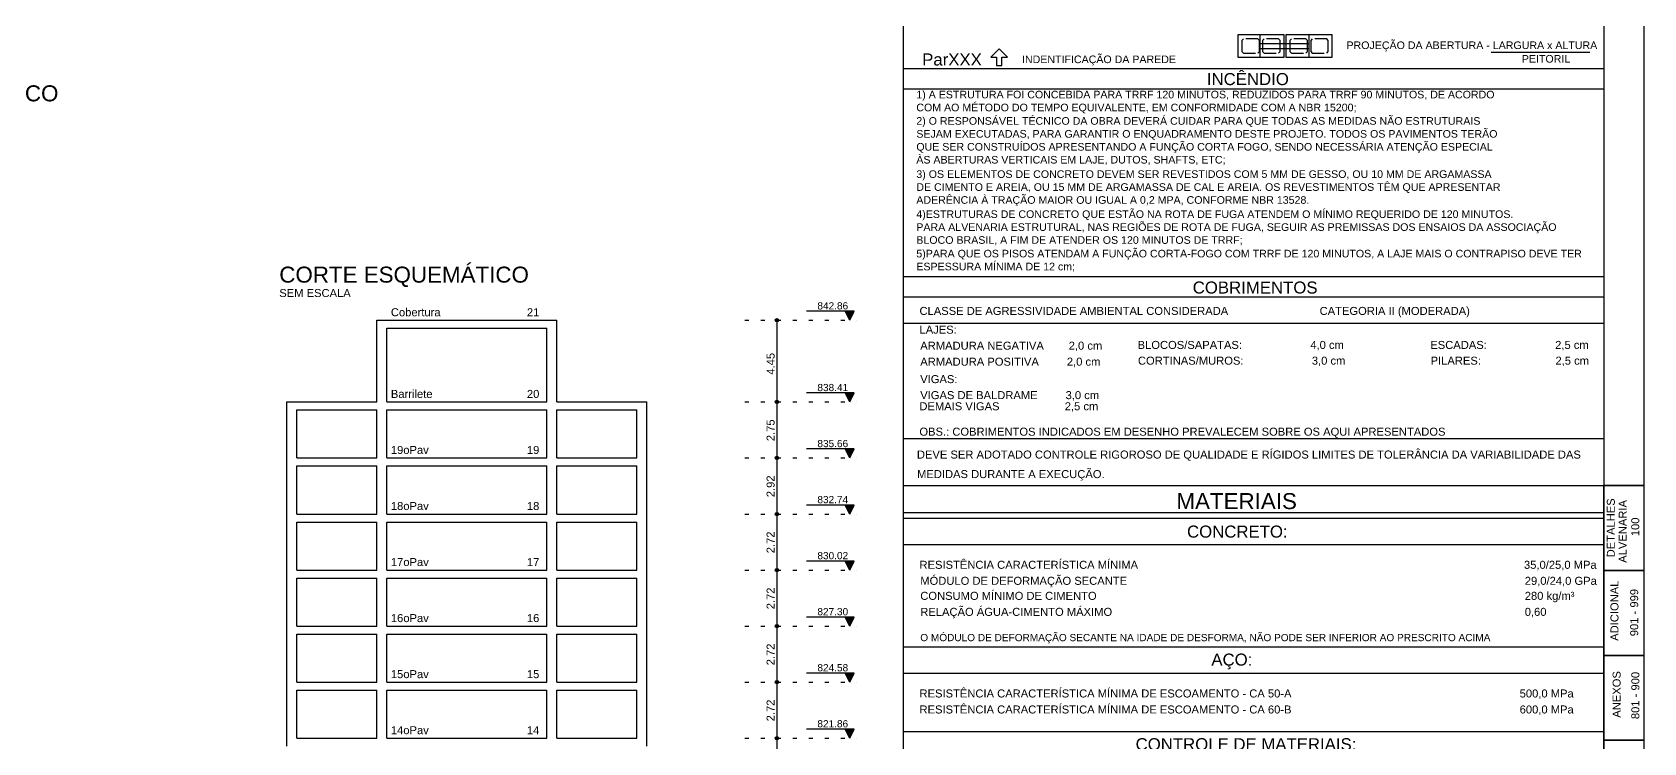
# Model space of a CAD drawing. Extents: x 0 to 119, y 0 to 84.
# Drawn here: x 78.62 to 118.9, y 23.27 to 41.02 of the extents above; entities that cross this region are included whole.
import ezdxf

# ---------------------------------------------------------------- set-up
doc = ezdxf.new("R2010")
doc.units = 0
doc.header["$MEASUREMENT"] = 0
doc.linetypes.add('ESTILO_TQS_0002', pattern=[0.4, 0.1, -0.3])
doc.linetypes.add('ESTILO_TQS_0005', pattern=[0.4, 0.3, -0.1])
for name, color, linetype in [('10', 252, 'CONTINUOUS'), ('15', 12, 'CONTINUOUS'), ('27', 250, 'CONTINUOUS'), ('3', 7, 'CONTINUOUS'), ('40', 7, 'CONTINUOUS'), ('42', 7, 'CONTINUOUS'), ('7', 232, 'CONTINUOUS'), ('9', 8, 'CONTINUOUS')]:
    doc.layers.add(name, color=color, linetype=linetype)
doc.styles.add('TQS_ARIAL', font='arial.ttf')

msp = doc.modelspace()

# ---------------------------------------------------------------- linework, layer by layer
at = {"layer": '27', "color": 250, "linetype": 'ESTILO_TQS_0005'}
for points in [[(109.294602, 40.814576), (109.254602, 40.854576), (108.894602, 40.854576), (108.854602, 40.814576), (108.854602, 40.534576), (108.894602, 40.494576), (109.254602, 40.494576), (109.294602, 40.534576), (109.294602, 40.814576)], [(109.814602, 40.814576), (109.774602, 40.854576), (109.414602, 40.854576), (109.374602, 40.814576), (109.374602, 40.534576), (109.414602, 40.494576), (109.774602, 40.494576), (109.814602, 40.534576), (109.814602, 40.814576)], [(110.494602, 40.814576), (110.454602, 40.854576), (110.094602, 40.854576), (110.054602, 40.814576), (110.054602, 40.534576), (110.094602, 40.494576), (110.454602, 40.494576), (110.494602, 40.534576), (110.494602, 40.814576)], [(111.014602, 40.814576), (110.974602, 40.854576), (110.614602, 40.854576), (110.574602, 40.814576), (110.574602, 40.534576), (110.614602, 40.494576), (110.974602, 40.494576), (111.014602, 40.534576), (111.014602, 40.814576)]]:
    msp.add_lwpolyline(points, dxfattribs=at)
at = {"layer": '3', "color": 7, "linetype": 'ESTILO_TQS_0002'}
for p, q in [((96.43582, 33.824775), (99.23582, 33.824775)), ((96.43582, 31.784545), (99.23582, 31.784545)), ((96.43582, 30.384545), (99.23582, 30.384545)), ((96.43582, 28.984545), (99.23582, 28.984545)), ((96.43582, 27.584545), (99.23582, 27.584545)), ((96.43582, 26.184545), (99.23582, 26.184545)), ((96.43582, 24.784545), (99.23582, 24.784545)), ((96.43582, 23.384545), (99.23582, 23.384545))]:
    msp.add_line(p, q, dxfattribs=at)
at = {"layer": '40', "linetype": 'Continuous'}
for p, q in [((118.9, 84.099998), (118.9, 29.699798)), ((100.4, 0.999998), (100.4, 83.099999)), ((109.314621, 40.394592), (109.314621, 40.954592)), ((109.314621, 40.734592), (110.534602, 40.734592)), ((110.534602, 40.394592), (110.534602, 40.954592)), ((109.314621, 40.614592), (110.534602, 40.614592)), ((115.088536, 40.524865), (117.549468, 40.524865)), ((100.4, 40.115402), (117.9, 40.115402)), ((100.4, 40.115402), (117.9, 40.115402)), ((100.4, 40.115402), (117.9, 40.115402)), ((100.4, 39.609785), (117.9, 39.609785)), ((100.4, 34.919078), (117.9, 34.919078)), ((100.4, 34.410334), (117.9, 34.410334)), ((100.4, 34.410334), (117.9, 34.410334)), ((99.16832, 34.049775), (97.97582, 34.049775)), ((99.05582, 33.824775), (98.94332, 34.049775)), ((98.953353, 34.029708), (99.158287, 34.029708)), ((98.963386, 34.009642), (99.148254, 34.009642)), ((98.973419, 33.989576), (99.138221, 33.989576)), ((98.983452, 33.96951), (99.128188, 33.96951)), ((98.993485, 33.949444), (99.118154, 33.949444)), ((99.003518, 33.929378), (99.108122, 33.929378)), ((99.013552, 33.909312), (99.098089, 33.909312)), ((99.023585, 33.889245), (99.088055, 33.889246)), ((99.033618, 33.869179), (99.078022, 33.869179)), ((99.043651, 33.849113), (99.067989, 33.849113)), ((99.05582, 33.824775), (99.16832, 34.049775)), ((87.23582, 33.82475), (91.48582, 33.82475)), ((87.23582, 31.78452), (87.23582, 33.82475)), ((87.23582, 31.78452), (87.23582, 33.62475)), ((87.48582, 33.82475), (91.73582, 33.82475)), ((87.48582, 33.62475), (91.48582, 33.62475)), ((87.48582, 31.78452), (87.48582, 33.62475)), ((91.48582, 31.78452), (91.48582, 33.62475)), ((91.73582, 31.78452), (91.73582, 33.82475)), ((91.73582, 31.78452), (91.73582, 33.62475)), ((100.4, 33.751771), (117.9, 33.751771)), ((99.16832, 32.009545), (97.97582, 32.009545)), ((99.05582, 31.784545), (98.94332, 32.009545)), ((98.953353, 31.989478), (99.158287, 31.989478)), ((98.963386, 31.969412), (99.148254, 31.969412)), ((98.973419, 31.949346), (99.138221, 31.949346)), ((98.983452, 31.92928), (99.128188, 31.92928)), ((98.993485, 31.909214), (99.118154, 31.909214)), ((99.003518, 31.889148), (99.108122, 31.889148)), ((99.013552, 31.869082), (99.098089, 31.869082)), ((99.023585, 31.849015), (99.088055, 31.849016)), ((99.033618, 31.828949), (99.078022, 31.828949)), ((99.05582, 31.784545), (99.16832, 32.009545)), ((84.98582, 31.584526), (84.98582, 31.784526)), ((84.98582, 31.784526), (87.23582, 31.78452)), ((84.98582, 30.384526), (84.98582, 31.584526)), ((85.23582, 31.584526), (87.23582, 31.584526)), ((85.23582, 30.384526), (85.23582, 31.584526)), ((87.23582, 30.384526), (87.23582, 31.584526)), ((87.23582, 30.384526), (87.23582, 31.584526)), ((87.48582, 31.784526), (91.48582, 31.784526)), ((87.48582, 31.584526), (91.48582, 31.584526)), ((87.48582, 30.384526), (87.48582, 31.584526)), ((91.48582, 30.384526), (91.48582, 31.584526)), ((91.73582, 31.784526), (93.98582, 31.784526)), ((91.73582, 31.584526), (93.73582, 31.584526)), ((91.73582, 30.384526), (91.73582, 31.584526)), ((91.73582, 30.384526), (91.73582, 31.584526)), ((93.73582, 30.384526), (93.73582, 31.584526)), ((93.98582, 31.584526), (93.98582, 31.784526)), ((93.98582, 30.384526), (93.98582, 31.584526)), ((99.043651, 31.808883), (99.067989, 31.808883)), ((100.4, 30.872307), (117.9, 30.872307)), ((84.98582, 30.184532), (84.98582, 30.384532)), ((85.23582, 30.384526), (87.23582, 30.384526)), ((87.48582, 30.384532), (91.48582, 30.384532)), ((91.73582, 30.384532), (93.73582, 30.384532)), ((93.98582, 30.184532), (93.98582, 30.384532)), ((99.16832, 30.609545), (97.97582, 30.609545)), ((99.05582, 30.384545), (98.94332, 30.609545)), ((98.953353, 30.589478), (99.158287, 30.589478)), ((98.963386, 30.569412), (99.148254, 30.569412)), ((98.973419, 30.549346), (99.138221, 30.549346)), ((98.983452, 30.52928), (99.128188, 30.52928)), ((98.993485, 30.509214), (99.118154, 30.509214)), ((99.003518, 30.489148), (99.108122, 30.489148)), ((99.013552, 30.469082), (99.098089, 30.469082)), ((99.023585, 30.449015), (99.088055, 30.449016)), ((99.033618, 30.428949), (99.078022, 30.428949)), ((99.043651, 30.408883), (99.067989, 30.408883)), ((99.05582, 30.384545), (99.16832, 30.609545)), ((84.98582, 28.984532), (84.98582, 30.184532)), ((85.23582, 30.184532), (87.23582, 30.184532)), ((85.23582, 28.984532), (85.23582, 30.184532)), ((87.23582, 28.984532), (87.23582, 30.184532)), ((87.23582, 28.984532), (87.23582, 30.184532)), ((87.48582, 30.184532), (91.48582, 30.184532)), ((87.48582, 28.984532), (87.48582, 30.184532)), ((91.48582, 28.984532), (91.48582, 30.184532)), ((91.73582, 30.184532), (93.73582, 30.184532)), ((91.73582, 28.984532), (91.73582, 30.184532)), ((91.73582, 28.984532), (91.73582, 30.184532)), ((93.73582, 28.984532), (93.73582, 30.184532)), ((93.98582, 28.984532), (93.98582, 30.184532)), ((100.4, 29.699798), (117.9, 29.699798)), ((100.4, 29.699798), (117.9, 29.699798)), ((118.9, 29.699798), (117.9, 29.699798)), ((118.9, 29.699798), (117.9, 29.699798)), ((118.9, 29.705798), (118.9, 27.573)), ((118.9, 29.705798), (118.9, 27.573)), ((118.9, 29.699798), (118.9, 27.573)), ((118.9, 29.699798), (118.9, 27.573)), ((99.16832, 29.209545), (97.97582, 29.209545)), ((99.05582, 28.984545), (98.94332, 29.209545)), ((98.953353, 29.189478), (99.158287, 29.189478)), ((98.963386, 29.169412), (99.148254, 29.169412)), ((98.973419, 29.149346), (99.138221, 29.149346)), ((98.983452, 29.12928), (99.128188, 29.12928)), ((98.993485, 29.109214), (99.118154, 29.109214)), ((99.003518, 29.089148), (99.108122, 29.089148)), ((99.013552, 29.069082), (99.098089, 29.069082)), ((99.023585, 29.049015), (99.088055, 29.049016)), ((99.033618, 29.028949), (99.078022, 29.028949)), ((99.043651, 29.008883), (99.067989, 29.008883)), ((99.05582, 28.984545), (99.16832, 29.209545)), ((100.4, 29.020363), (117.9, 29.020363)), ((100.4, 29.020363), (117.9, 29.020363)), ((84.98582, 28.784539), (84.98582, 28.984539)), ((84.98582, 27.584539), (84.98582, 28.784539)), ((85.23582, 28.984532), (87.23582, 28.984532)), ((85.23582, 28.784539), (87.23582, 28.784539)), ((85.23582, 27.584539), (85.23582, 28.784539)), ((87.23582, 27.584539), (87.23582, 28.784539)), ((87.23582, 27.584539), (87.23582, 28.784539)), ((87.48582, 28.984539), (91.48582, 28.984539)), ((87.48582, 28.784539), (91.48582, 28.784539)), ((87.48582, 27.584539), (87.48582, 28.784539)), ((91.48582, 27.584539), (91.48582, 28.784539)), ((91.73582, 28.984539), (93.73582, 28.984539)), ((91.73582, 28.784539), (93.73582, 28.784539)), ((91.73582, 27.584539), (91.73582, 28.784539)), ((91.73582, 27.584539), (91.73582, 28.784539)), ((93.73582, 27.584539), (93.73582, 28.784539)), ((93.98582, 28.784539), (93.98582, 28.984539)), ((93.98582, 27.584539), (93.98582, 28.784539)), ((100.4, 28.879715), (117.9, 28.879715)), ((100.4, 28.221151), (117.9, 28.221151)), ((99.16832, 27.809545), (97.97582, 27.809545)), ((99.05582, 27.584545), (98.94332, 27.809545)), ((99.05582, 27.584545), (99.16832, 27.809545)), ((84.98582, 27.384545), (84.98582, 27.584545)), ((85.23582, 27.584543), (87.23582, 27.584543)), ((87.48582, 27.584545), (91.48582, 27.584545)), ((91.73582, 27.584539), (93.73582, 27.584539)), ((93.98582, 27.384545), (93.98582, 27.584545)), ((98.953353, 27.789478), (99.158287, 27.789478)), ((98.963386, 27.769412), (99.148254, 27.769412)), ((98.973419, 27.749346), (99.138221, 27.749346)), ((98.983452, 27.72928), (99.128188, 27.72928)), ((98.993485, 27.709214), (99.118154, 27.709214)), ((99.003518, 27.689148), (99.108122, 27.689148)), ((99.013552, 27.669082), (99.098089, 27.669082)), ((99.023585, 27.649015), (99.088055, 27.649016)), ((99.033618, 27.628949), (99.078022, 27.628949)), ((99.043651, 27.608884), (99.067989, 27.608884)), ((118.9, 27.573), (118.9, 25.452)), ((118.9, 27.573), (118.9, 25.452)), ((118.9, 27.573), (118.9, 25.452)), ((118.9, 27.573), (118.9, 25.452)), ((84.98582, 26.184545), (84.98582, 27.384545)), ((85.23582, 27.384545), (87.23582, 27.384545)), ((85.23582, 26.184545), (85.23582, 27.384545)), ((87.23582, 26.184545), (87.23582, 27.384545)), ((87.23582, 26.184545), (87.23582, 27.384545)), ((87.48582, 27.384545), (91.48582, 27.384545)), ((87.48582, 26.184545), (87.48582, 27.384545)), ((91.48582, 26.184545), (91.48582, 27.384545)), ((91.73582, 27.384545), (93.73582, 27.384545)), ((91.73582, 26.184545), (91.73582, 27.384545)), ((91.73582, 26.184545), (91.73582, 27.384545)), ((93.73582, 26.184545), (93.73582, 27.384545)), ((93.98582, 26.184545), (93.98582, 27.384545)), ((84.98582, 25.984545), (84.98582, 26.184545)), ((85.23582, 26.184545), (87.23582, 26.184545)), ((87.48582, 26.184545), (91.48582, 26.184545)), ((91.73582, 26.184545), (93.73582, 26.184545)), ((93.98582, 25.984545), (93.98582, 26.184545)), ((99.16832, 26.409545), (97.97582, 26.409545)), ((99.05582, 26.184545), (98.94332, 26.409545)), ((98.953353, 26.389478), (99.158287, 26.389478)), ((98.963386, 26.369412), (99.148254, 26.369412)), ((98.973419, 26.349346), (99.138221, 26.349346)), ((98.983452, 26.32928), (99.128188, 26.32928)), ((98.993485, 26.309214), (99.118154, 26.309214)), ((99.003518, 26.289148), (99.108122, 26.289148)), ((99.013552, 26.269082), (99.098089, 26.269082)), ((99.023585, 26.249015), (99.088055, 26.249016)), ((99.033618, 26.228949), (99.078022, 26.228949)), ((99.043651, 26.208884), (99.067989, 26.208884)), ((99.05582, 26.184545), (99.16832, 26.409545)), ((84.98582, 24.784545), (84.98582, 25.984545)), ((85.23582, 25.984545), (87.23582, 25.984545)), ((85.23582, 24.784545), (85.23582, 25.984545)), ((87.23582, 24.784545), (87.23582, 25.984545)), ((87.23582, 24.784545), (87.23582, 25.984545)), ((87.48582, 25.984545), (91.48582, 25.984545)), ((87.48582, 24.784545), (87.48582, 25.984545)), ((91.48582, 24.784545), (91.48582, 25.984545)), ((91.73582, 25.984545), (93.73582, 25.984545)), ((91.73582, 24.784545), (91.73582, 25.984545)), ((91.73582, 24.784545), (91.73582, 25.984545)), ((93.73582, 24.784545), (93.73582, 25.984545)), ((93.98582, 24.784545), (93.98582, 25.984545)), ((100.4, 25.665415), (117.9, 25.665415)), ((118.9, 25.452), (118.9, 23.331)), ((118.9, 25.452), (118.9, 23.331)), ((118.9, 25.452), (118.9, 23.331)), ((118.9, 25.452), (118.9, 23.331)), ((99.16832, 25.009545), (97.97582, 25.009545)), ((99.05582, 24.784545), (98.94332, 25.009545)), ((98.953353, 24.989478), (99.158287, 24.989478)), ((99.05582, 24.784545), (99.16832, 25.009545)), ((100.4, 25.006852), (117.9, 25.006852)), ((84.98582, 24.584545), (84.98582, 24.784545)), ((84.98582, 23.384545), (84.98582, 24.584545)), ((85.23582, 24.784545), (87.23582, 24.784545)), ((85.23582, 24.584545), (87.23582, 24.584545)), ((85.23582, 23.384545), (85.23582, 24.584545)), ((87.23582, 23.384545), (87.23582, 24.584545)), ((87.23582, 23.384545), (87.23582, 24.584545)), ((87.48582, 24.784545), (91.48582, 24.784545)), ((87.48582, 24.584545), (91.48582, 24.584545)), ((87.48582, 23.384545), (87.48582, 24.584545)), ((91.48582, 23.384545), (91.48582, 24.584545)), ((91.73582, 24.784545), (93.73582, 24.784545)), ((91.73582, 24.584545), (93.73582, 24.584545)), ((91.73582, 23.384545), (91.73582, 24.584545)), ((91.73582, 23.384545), (91.73582, 24.584545)), ((93.73582, 23.384545), (93.73582, 24.584545)), ((93.98582, 24.584545), (93.98582, 24.784545)), ((93.98582, 23.384545), (93.98582, 24.584545)), ((98.963386, 24.969413), (99.148254, 24.969413)), ((98.973419, 24.949346), (99.138221, 24.949346)), ((98.983452, 24.92928), (99.128188, 24.92928)), ((98.993485, 24.909214), (99.118154, 24.909214)), ((99.003518, 24.889148), (99.108122, 24.889148)), ((99.013552, 24.869082), (99.098089, 24.869082)), ((99.023585, 24.849015), (99.088055, 24.849016)), ((99.033618, 24.82895), (99.078022, 24.82895)), ((99.043651, 24.808884), (99.067989, 24.808884)), ((84.98582, 23.184545), (84.98582, 23.384545)), ((85.23582, 23.384545), (87.23582, 23.384545)), ((87.48582, 23.384545), (91.48582, 23.384545)), ((91.73582, 23.384545), (93.73582, 23.384545)), ((93.98582, 23.184545), (93.98582, 23.384545)), ((99.16832, 23.609545), (97.97582, 23.609545)), ((99.05582, 23.384545), (98.94332, 23.609545)), ((98.953353, 23.589478), (99.158287, 23.589478)), ((98.963386, 23.569413), (99.148254, 23.569413)), ((98.973419, 23.549346), (99.138221, 23.549346)), ((98.983452, 23.52928), (99.128188, 23.52928)), ((98.993485, 23.509214), (99.118154, 23.509214)), ((99.003518, 23.489148), (99.108122, 23.489148)), ((99.013552, 23.469082), (99.098089, 23.469082)), ((99.023585, 23.449015), (99.088055, 23.449016)), ((99.033618, 23.42895), (99.078022, 23.42895)), ((99.043651, 23.408884), (99.067989, 23.408884)), ((99.05582, 23.384545), (99.16832, 23.609545)), ((100.4, 23.552377), (117.9, 23.552377)), ((118.9, 23.331), (118.9, 21.21)), ((118.9, 23.331), (118.9, 21.21)), ((118.9, 23.331), (118.9, 21.21)), ((118.9, 23.331), (118.9, 21.21))]:
    msp.add_line(p, q, dxfattribs=at)
for points in [[(102.858832, 40.187549), (102.858832, 40.39818), (102.999253, 40.39818), (102.788622, 40.608812), (102.57799, 40.39818), (102.718411, 40.39818), (102.718411, 40.187549), (102.858832, 40.187549)], [(117.9, 27.573), (117.9, 29.699798), (118.9, 29.699798), (118.9, 27.573), (117.9, 27.573)], [(117.9, 25.452), (117.9, 27.573), (118.9, 27.573), (118.9, 25.452), (117.9, 25.452)], [(117.9, 23.331), (117.9, 25.452), (118.9, 25.452), (118.9, 23.331), (117.9, 23.331)], [(117.9, 21.21), (117.9, 23.331), (118.9, 23.331), (118.9, 21.21), (117.9, 21.21)]]:
    msp.add_lwpolyline(points, dxfattribs=at)
at = {"layer": '42', "linetype": 'Continuous'}
for p, q in [((96.43582, 33.824775), (96.43582, 33.824775)), ((97.23582, 33.824775), (97.23582, 31.784545)), ((99.23582, 33.824775), (99.23582, 33.824775)), ((99.23582, 33.824775), (99.23582, 33.824775)), ((96.43582, 31.784545), (96.43582, 31.784545)), ((97.23582, 31.784545), (97.23582, 30.384545)), ((99.23582, 31.784545), (99.23582, 31.784545)), ((99.23582, 31.784545), (99.23582, 31.784545)), ((96.43582, 30.384545), (96.43582, 30.384545)), ((97.23582, 30.384545), (97.23582, 28.984545)), ((99.23582, 30.384545), (99.23582, 30.384545)), ((99.23582, 30.384545), (99.23582, 30.384545)), ((96.43582, 28.984545), (96.43582, 28.984545)), ((97.23582, 28.984545), (97.23582, 27.584545)), ((99.23582, 28.984545), (99.23582, 28.984545)), ((99.23582, 28.984545), (99.23582, 28.984545)), ((96.43582, 27.584545), (96.43582, 27.584545)), ((97.23582, 27.584545), (97.23582, 26.184545)), ((99.23582, 27.584545), (99.23582, 27.584545)), ((99.23582, 27.584545), (99.23582, 27.584545)), ((96.43582, 26.184545), (96.43582, 26.184545)), ((97.23582, 26.184545), (97.23582, 24.784545)), ((99.23582, 26.184545), (99.23582, 26.184545)), ((99.23582, 26.184545), (99.23582, 26.184545)), ((96.43582, 24.784545), (96.43582, 24.784545)), ((97.23582, 24.784545), (97.23582, 23.384545)), ((99.23582, 24.784545), (99.23582, 24.784545)), ((99.23582, 24.784545), (99.23582, 24.784545)), ((96.43582, 23.384545), (96.43582, 23.384545)), ((97.23582, 23.384545), (97.23582, 21.984545)), ((99.23582, 23.384545), (99.23582, 23.384545)), ((99.23582, 23.384545), (99.23582, 23.384545))]:
    msp.add_line(p, q, dxfattribs=at)
for centre, radius in [((97.23582, 33.824781), 0.041625), ((97.23582, 33.824775), 0.041625), ((97.23582, 33.824781), 0.02075), ((97.23582, 33.824775), 0.02075), ((97.23582, 31.784551), 0.041625), ((97.23582, 31.784545), 0.041625), ((97.23582, 31.784551), 0.02075), ((97.23582, 31.784545), 0.02075), ((97.23582, 30.384551), 0.041625), ((97.23582, 30.384545), 0.041625), ((97.23582, 30.384551), 0.02075), ((97.23582, 30.384545), 0.02075), ((97.23582, 28.984551), 0.041625), ((97.23582, 28.984545), 0.041625), ((97.23582, 28.984551), 0.02075), ((97.23582, 28.984545), 0.02075), ((97.23582, 27.584551), 0.041625), ((97.23582, 27.584545), 0.041625), ((97.23582, 27.584551), 0.02075), ((97.23582, 27.584545), 0.02075), ((97.23582, 26.184545), 0.041625), ((97.23582, 26.184545), 0.041625), ((97.23582, 26.184545), 0.02075), ((97.23582, 26.184545), 0.02075), ((97.23582, 24.784545), 0.041625), ((97.23582, 24.784545), 0.041625), ((97.23582, 24.784545), 0.02075), ((97.23582, 24.784545), 0.02075), ((97.23582, 23.384545), 0.041625), ((97.23582, 23.384545), 0.041625), ((97.23582, 23.384545), 0.02075), ((97.23582, 23.384545), 0.02075)]:
    msp.add_circle(centre, radius, dxfattribs=at)
for points in [[(97.277445, 33.824781), (97.215008, 33.860829), (97.196705, 33.839017)], [(97.277445, 33.824775), (97.215008, 33.860823), (97.196705, 33.839011)], [(97.277445, 33.824781), (97.196705, 33.839017), (97.196705, 33.810544)], [(97.277445, 33.824775), (97.196705, 33.839011), (97.196705, 33.810538)], [(97.277445, 33.824781), (97.243048, 33.865773), (97.215008, 33.860829)], [(97.277445, 33.824775), (97.243048, 33.865767), (97.215008, 33.860823)], [(97.25657, 33.824781), (97.225445, 33.842751), (97.216321, 33.831878)], [(97.25657, 33.824775), (97.225445, 33.842745), (97.216321, 33.831872)], [(97.25657, 33.824781), (97.239423, 33.845216), (97.225445, 33.842751)], [(97.25657, 33.824775), (97.239423, 33.845209), (97.225445, 33.842745)], [(97.25657, 33.824781), (97.251715, 33.838119), (97.239423, 33.845216)], [(97.25657, 33.824775), (97.251715, 33.838113), (97.239423, 33.845209)], [(97.277445, 33.824781), (97.267707, 33.851537), (97.243048, 33.865773)], [(97.277445, 33.824775), (97.267707, 33.851531), (97.243048, 33.865767)], [(97.277445, 33.824781), (97.196705, 33.810544), (97.215008, 33.788733)], [(97.277445, 33.824775), (97.196705, 33.810538), (97.215008, 33.788726)], [(97.277445, 33.824781), (97.215008, 33.788733), (97.243048, 33.783788)], [(97.277445, 33.824775), (97.215008, 33.788726), (97.243048, 33.783782)], [(97.25657, 33.824781), (97.216321, 33.831878), (97.216321, 33.817684)], [(97.25657, 33.824775), (97.216321, 33.831872), (97.216321, 33.817678)], [(97.25657, 33.824781), (97.216321, 33.817684), (97.225445, 33.806811)], [(97.25657, 33.824775), (97.216321, 33.817678), (97.225445, 33.806805)], [(97.25657, 33.824781), (97.225445, 33.806811), (97.239423, 33.804346)], [(97.25657, 33.824775), (97.225445, 33.806805), (97.239423, 33.80434)], [(97.25657, 33.824781), (97.239423, 33.804346), (97.251715, 33.811443)], [(97.25657, 33.824775), (97.239423, 33.80434), (97.251715, 33.811437)], [(97.277445, 33.824781), (97.243048, 33.783788), (97.267707, 33.798025)], [(97.277445, 33.824775), (97.243048, 33.783782), (97.267707, 33.798019)], [(97.25657, 33.824781), (97.251715, 33.811443), (97.25657, 33.824781)], [(97.25657, 33.824775), (97.251715, 33.811437), (97.25657, 33.824775)], [(97.277445, 33.824781), (97.267707, 33.798025), (97.277445, 33.824781)], [(97.277445, 33.824775), (97.267707, 33.798019), (97.277445, 33.824775)], [(97.277445, 31.784551), (97.215008, 31.820599), (97.196705, 31.798788)], [(97.277445, 31.784545), (97.215008, 31.820593), (97.196705, 31.798781)], [(97.277445, 31.784551), (97.243048, 31.825544), (97.215008, 31.820599)], [(97.277445, 31.784545), (97.243048, 31.825537), (97.215008, 31.820593)], [(97.277445, 31.784551), (97.267707, 31.811307), (97.243048, 31.825544)], [(97.277445, 31.784545), (97.267707, 31.811301), (97.243048, 31.825537)], [(97.277445, 31.784551), (97.196705, 31.798788), (97.196705, 31.770314)], [(97.277445, 31.784545), (97.196705, 31.798781), (97.196705, 31.770308)], [(97.277445, 31.784551), (97.196705, 31.770314), (97.215008, 31.748503)], [(97.277445, 31.784545), (97.196705, 31.770308), (97.215008, 31.748496)], [(97.277445, 31.784551), (97.215008, 31.748503), (97.243048, 31.743558)], [(97.277445, 31.784545), (97.215008, 31.748496), (97.243048, 31.743552)], [(97.25657, 31.784551), (97.225445, 31.802521), (97.216321, 31.791648)], [(97.25657, 31.784545), (97.225445, 31.802515), (97.216321, 31.791642)], [(97.25657, 31.784551), (97.216321, 31.791648), (97.216321, 31.777454)], [(97.25657, 31.784545), (97.216321, 31.791642), (97.216321, 31.777448)], [(97.25657, 31.784551), (97.216321, 31.777454), (97.225445, 31.766581)], [(97.25657, 31.784545), (97.216321, 31.777448), (97.225445, 31.766575)], [(97.25657, 31.784551), (97.239423, 31.804986), (97.225445, 31.802521)], [(97.25657, 31.784545), (97.239423, 31.804979), (97.225445, 31.802515)], [(97.25657, 31.784551), (97.225445, 31.766581), (97.239423, 31.764116)], [(97.25657, 31.784545), (97.225445, 31.766575), (97.239423, 31.76411)], [(97.25657, 31.784551), (97.251715, 31.797889), (97.239423, 31.804986)], [(97.25657, 31.784545), (97.251715, 31.797883), (97.239423, 31.804979)], [(97.25657, 31.784551), (97.239423, 31.764116), (97.251715, 31.771213)], [(97.25657, 31.784545), (97.239423, 31.76411), (97.251715, 31.771207)], [(97.277445, 31.784551), (97.243048, 31.743558), (97.267707, 31.757795)], [(97.277445, 31.784545), (97.243048, 31.743552), (97.267707, 31.757789)], [(97.25657, 31.784551), (97.251715, 31.771213), (97.25657, 31.784551)], [(97.25657, 31.784545), (97.251715, 31.771207), (97.25657, 31.784545)], [(97.277445, 31.784551), (97.267707, 31.757795), (97.277445, 31.784551)], [(97.277445, 31.784545), (97.267707, 31.757789), (97.277445, 31.784545)], [(97.277445, 30.384551), (97.215008, 30.420599), (97.196705, 30.398788)], [(97.277445, 30.384545), (97.215008, 30.420593), (97.196705, 30.398781)], [(97.277445, 30.384551), (97.196705, 30.398788), (97.196705, 30.370314)], [(97.277445, 30.384545), (97.196705, 30.398781), (97.196705, 30.370308)], [(97.277445, 30.384551), (97.196705, 30.370314), (97.215008, 30.348503)], [(97.277445, 30.384545), (97.196705, 30.370308), (97.215008, 30.348496)], [(97.277445, 30.384551), (97.243048, 30.425544), (97.215008, 30.420599)], [(97.277445, 30.384545), (97.243048, 30.425537), (97.215008, 30.420593)], [(97.277445, 30.384551), (97.215008, 30.348503), (97.243048, 30.343558)], [(97.277445, 30.384545), (97.215008, 30.348496), (97.243048, 30.343552)], [(97.25657, 30.384551), (97.225445, 30.402521), (97.216321, 30.391648)], [(97.25657, 30.384545), (97.225445, 30.402515), (97.216321, 30.391642)], [(97.25657, 30.384551), (97.216321, 30.391648), (97.216321, 30.377454)], [(97.25657, 30.384545), (97.216321, 30.391642), (97.216321, 30.377448)], [(97.25657, 30.384551), (97.216321, 30.377454), (97.225445, 30.366581)], [(97.25657, 30.384545), (97.216321, 30.377448), (97.225445, 30.366575)], [(97.25657, 30.384551), (97.239423, 30.404986), (97.225445, 30.402521)], [(97.25657, 30.384545), (97.239423, 30.40498), (97.225445, 30.402515)], [(97.25657, 30.384551), (97.225445, 30.366581), (97.239423, 30.364116)], [(97.25657, 30.384545), (97.225445, 30.366575), (97.239423, 30.36411)], [(97.25657, 30.384551), (97.251715, 30.397889), (97.239423, 30.404986)], [(97.25657, 30.384545), (97.251715, 30.397883), (97.239423, 30.40498)], [(97.25657, 30.384551), (97.239423, 30.364116), (97.251715, 30.371213)], [(97.25657, 30.384545), (97.239423, 30.36411), (97.251715, 30.371207)], [(97.277445, 30.384551), (97.267707, 30.411307), (97.243048, 30.425544)], [(97.277445, 30.384545), (97.267707, 30.411301), (97.243048, 30.425537)], [(97.277445, 30.384551), (97.243048, 30.343558), (97.267707, 30.357795)], [(97.277445, 30.384545), (97.243048, 30.343552), (97.267707, 30.357789)], [(97.25657, 30.384551), (97.251715, 30.371213), (97.25657, 30.384551)], [(97.25657, 30.384545), (97.251715, 30.371207), (97.25657, 30.384545)], [(97.277445, 30.384551), (97.267707, 30.357795), (97.277445, 30.384551)], [(97.277445, 30.384545), (97.267707, 30.357789), (97.277445, 30.384545)], [(97.277445, 28.984551), (97.215008, 29.020599), (97.196705, 28.998788)], [(97.277445, 28.984545), (97.215008, 29.020593), (97.196705, 28.998781)], [(97.277445, 28.984551), (97.243048, 29.025544), (97.215008, 29.020599)], [(97.277445, 28.984545), (97.243048, 29.025537), (97.215008, 29.020593)], [(97.25657, 28.984551), (97.225445, 29.002521), (97.216321, 28.991648)], [(97.25657, 28.984545), (97.225445, 29.002515), (97.216321, 28.991642)], [(97.25657, 28.984551), (97.239423, 29.004986), (97.225445, 29.002521)], [(97.25657, 28.984545), (97.239423, 29.00498), (97.225445, 29.002515)], [(97.25657, 28.984551), (97.251715, 28.997889), (97.239423, 29.004986)], [(97.25657, 28.984545), (97.251715, 28.997883), (97.239423, 29.00498)], [(97.277445, 28.984551), (97.267707, 29.011307), (97.243048, 29.025544)], [(97.277445, 28.984545), (97.267707, 29.011301), (97.243048, 29.025537)], [(97.277445, 28.984551), (97.196705, 28.998788), (97.196705, 28.970314)], [(97.277445, 28.984545), (97.196705, 28.998781), (97.196705, 28.970308)], [(97.277445, 28.984551), (97.196705, 28.970314), (97.215008, 28.948503)], [(97.277445, 28.984545), (97.196705, 28.970308), (97.215008, 28.948496)], [(97.277445, 28.984551), (97.215008, 28.948503), (97.243048, 28.943558)], [(97.277445, 28.984545), (97.215008, 28.948496), (97.243048, 28.943552)], [(97.25657, 28.984551), (97.216321, 28.991648), (97.216321, 28.977454)], [(97.25657, 28.984545), (97.216321, 28.991642), (97.216321, 28.977448)], [(97.25657, 28.984551), (97.216321, 28.977454), (97.225445, 28.966581)], [(97.25657, 28.984545), (97.216321, 28.977448), (97.225445, 28.966575)], [(97.25657, 28.984551), (97.225445, 28.966581), (97.239423, 28.964116)], [(97.25657, 28.984545), (97.225445, 28.966575), (97.239423, 28.96411)], [(97.25657, 28.984551), (97.239423, 28.964116), (97.251715, 28.971213)], [(97.25657, 28.984545), (97.239423, 28.96411), (97.251715, 28.971207)], [(97.277445, 28.984551), (97.243048, 28.943558), (97.267707, 28.957795)], [(97.277445, 28.984545), (97.243048, 28.943552), (97.267707, 28.957789)], [(97.25657, 28.984551), (97.251715, 28.971213), (97.25657, 28.984551)], [(97.25657, 28.984545), (97.251715, 28.971207), (97.25657, 28.984545)], [(97.277445, 28.984551), (97.267707, 28.957795), (97.277445, 28.984551)], [(97.277445, 28.984545), (97.267707, 28.957789), (97.277445, 28.984545)], [(97.277445, 27.584551), (97.215008, 27.620599), (97.196705, 27.598788)], [(97.277445, 27.584545), (97.215008, 27.620593), (97.196705, 27.598781)], [(97.277445, 27.584551), (97.196705, 27.598788), (97.196705, 27.570314)], [(97.277445, 27.584545), (97.196705, 27.598781), (97.196705, 27.570308)], [(97.277445, 27.584551), (97.196705, 27.570314), (97.215008, 27.548503)], [(97.277445, 27.584545), (97.196705, 27.570308), (97.215008, 27.548497)], [(97.277445, 27.584551), (97.243048, 27.625544), (97.215008, 27.620599)], [(97.277445, 27.584545), (97.243048, 27.625537), (97.215008, 27.620593)], [(97.277445, 27.584551), (97.215008, 27.548503), (97.243048, 27.543558)], [(97.277445, 27.584545), (97.215008, 27.548497), (97.243048, 27.543552)], [(97.25657, 27.584551), (97.225445, 27.602521), (97.216321, 27.591648)], [(97.25657, 27.584545), (97.225445, 27.602515), (97.216321, 27.591642)], [(97.25657, 27.584551), (97.216321, 27.591648), (97.216321, 27.577454)], [(97.25657, 27.584545), (97.216321, 27.591642), (97.216321, 27.577448)], [(97.25657, 27.584551), (97.216321, 27.577454), (97.225445, 27.566581)], [(97.25657, 27.584545), (97.216321, 27.577448), (97.225445, 27.566575)], [(97.25657, 27.584551), (97.239423, 27.604986), (97.225445, 27.602521)], [(97.25657, 27.584545), (97.239423, 27.60498), (97.225445, 27.602515)], [(97.25657, 27.584551), (97.225445, 27.566581), (97.239423, 27.564116)], [(97.25657, 27.584545), (97.225445, 27.566575), (97.239423, 27.56411)], [(97.25657, 27.584551), (97.251715, 27.597889), (97.239423, 27.604986)], [(97.25657, 27.584545), (97.251715, 27.597883), (97.239423, 27.60498)], [(97.25657, 27.584551), (97.239423, 27.564116), (97.251715, 27.571213)], [(97.25657, 27.584545), (97.239423, 27.56411), (97.251715, 27.571207)], [(97.277445, 27.584551), (97.267707, 27.611307), (97.243048, 27.625544)], [(97.277445, 27.584545), (97.267707, 27.611301), (97.243048, 27.625537)], [(97.277445, 27.584551), (97.243048, 27.543558), (97.267707, 27.557795)], [(97.277445, 27.584545), (97.243048, 27.543552), (97.267707, 27.557789)], [(97.25657, 27.584551), (97.251715, 27.571213), (97.25657, 27.584551)], [(97.25657, 27.584545), (97.251715, 27.571207), (97.25657, 27.584545)], [(97.277445, 27.584551), (97.267707, 27.557795), (97.277445, 27.584551)], [(97.277445, 27.584545), (97.267707, 27.557789), (97.277445, 27.584545)], [(97.277445, 26.184545), (97.215008, 26.220593), (97.196705, 26.198781)], [(97.277445, 26.184545), (97.215008, 26.220593), (97.196705, 26.198781)], [(97.277445, 26.184545), (97.196705, 26.198781), (97.196705, 26.170308)], [(97.277445, 26.184545), (97.196705, 26.198781), (97.196705, 26.170308)], [(97.277445, 26.184545), (97.196705, 26.170308), (97.215008, 26.148497)], [(97.277445, 26.184545), (97.196705, 26.170308), (97.215008, 26.148497)], [(97.277445, 26.184545), (97.243048, 26.225537), (97.215008, 26.220593)], [(97.277445, 26.184545), (97.243048, 26.225537), (97.215008, 26.220593)], [(97.277445, 26.184545), (97.215008, 26.148497), (97.243048, 26.143552)], [(97.277445, 26.184545), (97.215008, 26.148497), (97.243048, 26.143552)], [(97.25657, 26.184545), (97.225445, 26.202515), (97.216321, 26.191642)], [(97.25657, 26.184545), (97.225445, 26.202515), (97.216321, 26.191642)], [(97.25657, 26.184545), (97.216321, 26.191642), (97.216321, 26.177448)], [(97.25657, 26.184545), (97.216321, 26.191642), (97.216321, 26.177448)], [(97.25657, 26.184545), (97.216321, 26.177448), (97.225445, 26.166575)], [(97.25657, 26.184545), (97.216321, 26.177448), (97.225445, 26.166575)], [(97.25657, 26.184545), (97.239423, 26.20498), (97.225445, 26.202515)], [(97.25657, 26.184545), (97.239423, 26.20498), (97.225445, 26.202515)], [(97.25657, 26.184545), (97.225445, 26.166575), (97.239423, 26.16411)], [(97.25657, 26.184545), (97.225445, 26.166575), (97.239423, 26.16411)], [(97.25657, 26.184545), (97.251715, 26.197883), (97.239423, 26.20498)], [(97.25657, 26.184545), (97.251715, 26.197883), (97.239423, 26.20498)], [(97.25657, 26.184545), (97.239423, 26.16411), (97.251715, 26.171207)], [(97.25657, 26.184545), (97.239423, 26.16411), (97.251715, 26.171207)], [(97.277445, 26.184545), (97.267707, 26.211301), (97.243048, 26.225537)], [(97.277445, 26.184545), (97.267707, 26.211301), (97.243048, 26.225537)], [(97.277445, 26.184545), (97.243048, 26.143552), (97.267707, 26.157789)], [(97.277445, 26.184545), (97.243048, 26.143552), (97.267707, 26.157789)], [(97.25657, 26.184545), (97.251715, 26.171207), (97.25657, 26.184545)], [(97.25657, 26.184545), (97.251715, 26.171207), (97.25657, 26.184545)], [(97.277445, 26.184545), (97.267707, 26.157789), (97.277445, 26.184545)], [(97.277445, 26.184545), (97.267707, 26.157789), (97.277445, 26.184545)], [(97.277445, 24.784545), (97.215008, 24.820593), (97.196705, 24.798781)], [(97.277445, 24.784545), (97.215008, 24.820593), (97.196705, 24.798781)], [(97.277445, 24.784545), (97.196705, 24.798781), (97.196705, 24.770308)], [(97.277445, 24.784545), (97.196705, 24.798781), (97.196705, 24.770308)], [(97.277445, 24.784545), (97.196705, 24.770308), (97.215008, 24.748497)], [(97.277445, 24.784545), (97.196705, 24.770308), (97.215008, 24.748497)], [(97.277445, 24.784545), (97.243048, 24.825537), (97.215008, 24.820593)], [(97.277445, 24.784545), (97.243048, 24.825537), (97.215008, 24.820593)], [(97.277445, 24.784545), (97.215008, 24.748497), (97.243048, 24.743552)], [(97.277445, 24.784545), (97.215008, 24.748497), (97.243048, 24.743552)], [(97.25657, 24.784545), (97.225445, 24.802515), (97.216321, 24.791642)], [(97.25657, 24.784545), (97.225445, 24.802515), (97.216321, 24.791642)], [(97.25657, 24.784545), (97.216321, 24.791642), (97.216321, 24.777448)], [(97.25657, 24.784545), (97.216321, 24.791642), (97.216321, 24.777448)], [(97.25657, 24.784545), (97.216321, 24.777448), (97.225445, 24.766575)], [(97.25657, 24.784545), (97.216321, 24.777448), (97.225445, 24.766575)], [(97.25657, 24.784545), (97.239423, 24.80498), (97.225445, 24.802515)], [(97.25657, 24.784545), (97.239423, 24.80498), (97.225445, 24.802515)], [(97.25657, 24.784545), (97.225445, 24.766575), (97.239423, 24.76411)], [(97.25657, 24.784545), (97.225445, 24.766575), (97.239423, 24.76411)], [(97.25657, 24.784545), (97.251715, 24.797883), (97.239423, 24.80498)], [(97.25657, 24.784545), (97.251715, 24.797883), (97.239423, 24.80498)], [(97.25657, 24.784545), (97.239423, 24.76411), (97.251715, 24.771207)], [(97.25657, 24.784545), (97.239423, 24.76411), (97.251715, 24.771207)], [(97.277445, 24.784545), (97.267707, 24.811301), (97.243048, 24.825537)], [(97.277445, 24.784545), (97.267707, 24.811301), (97.243048, 24.825537)], [(97.277445, 24.784545), (97.243048, 24.743552), (97.267707, 24.757789)], [(97.277445, 24.784545), (97.243048, 24.743552), (97.267707, 24.757789)], [(97.25657, 24.784545), (97.251715, 24.771207), (97.25657, 24.784545)], [(97.25657, 24.784545), (97.251715, 24.771207), (97.25657, 24.784545)], [(97.277445, 24.784545), (97.267707, 24.757789), (97.277445, 24.784545)], [(97.277445, 24.784545), (97.267707, 24.757789), (97.277445, 24.784545)], [(97.277445, 23.384545), (97.215008, 23.420593), (97.196705, 23.398781)], [(97.277445, 23.384545), (97.215008, 23.420593), (97.196705, 23.398781)], [(97.277445, 23.384545), (97.196705, 23.398781), (97.196705, 23.370308)], [(97.277445, 23.384545), (97.196705, 23.398781), (97.196705, 23.370308)], [(97.277445, 23.384545), (97.196705, 23.370308), (97.215008, 23.348497)], [(97.277445, 23.384545), (97.196705, 23.370308), (97.215008, 23.348497)], [(97.277445, 23.384545), (97.243048, 23.425538), (97.215008, 23.420593)], [(97.277445, 23.384545), (97.243048, 23.425538), (97.215008, 23.420593)], [(97.277445, 23.384545), (97.215008, 23.348497), (97.243048, 23.343552)], [(97.277445, 23.384545), (97.215008, 23.348497), (97.243048, 23.343552)], [(97.25657, 23.384545), (97.225445, 23.402515), (97.216321, 23.391642)], [(97.25657, 23.384545), (97.225445, 23.402515), (97.216321, 23.391642)], [(97.25657, 23.384545), (97.216321, 23.391642), (97.216321, 23.377448)], [(97.25657, 23.384545), (97.216321, 23.391642), (97.216321, 23.377448)], [(97.25657, 23.384545), (97.216321, 23.377448), (97.225445, 23.366575)], [(97.25657, 23.384545), (97.216321, 23.377448), (97.225445, 23.366575)], [(97.25657, 23.384545), (97.239423, 23.40498), (97.225445, 23.402515)], [(97.25657, 23.384545), (97.239423, 23.40498), (97.225445, 23.402515)], [(97.25657, 23.384545), (97.225445, 23.366575), (97.239423, 23.36411)], [(97.25657, 23.384545), (97.225445, 23.366575), (97.239423, 23.36411)], [(97.25657, 23.384545), (97.251715, 23.397883), (97.239423, 23.40498)], [(97.25657, 23.384545), (97.251715, 23.397883), (97.239423, 23.40498)], [(97.25657, 23.384545), (97.239423, 23.36411), (97.251715, 23.371207)], [(97.25657, 23.384545), (97.239423, 23.36411), (97.251715, 23.371207)], [(97.277445, 23.384545), (97.267707, 23.411301), (97.243048, 23.425538)], [(97.277445, 23.384545), (97.267707, 23.411301), (97.243048, 23.425538)], [(97.277445, 23.384545), (97.243048, 23.343552), (97.267707, 23.357789)], [(97.277445, 23.384545), (97.243048, 23.343552), (97.267707, 23.357789)], [(97.25657, 23.384545), (97.251715, 23.371207), (97.25657, 23.384545)], [(97.25657, 23.384545), (97.251715, 23.371207), (97.25657, 23.384545)], [(97.277445, 23.384545), (97.267707, 23.357789), (97.277445, 23.384545)], [(97.277445, 23.384545), (97.267707, 23.357789), (97.277445, 23.384545)]]:
    msp.add_solid(points, dxfattribs=at)
at = {"layer": '7', "color": 232, "linetype": 'Continuous'}
msp.add_line((117.9, 83.099998), (117.9, 0.999998), dxfattribs=at)
at = {"layer": '9', "color": 8, "linetype": 'Continuous'}
for points in [[(109.914602, 40.954576), (108.754602, 40.954576), (108.754602, 40.394576), (109.914602, 40.394576), (109.914602, 40.954576)], [(111.114602, 40.954576), (109.954602, 40.954576), (109.954602, 40.394576), (111.114602, 40.394576), (111.114602, 40.954576)]]:
    msp.add_lwpolyline(points, dxfattribs=at)

# ---------------------------------------------------------------- texts
at = {"layer": '10', "color": 252, "linetype": 'Continuous', "style": 'TQS_ARIAL'}
for s, p in [('DETALHES', (118.176786, 27.902142)), ('ALVENARIA', (118.472401, 27.765578)), ('ADICIONAL', (118.26762, 25.816461)), ('ANEXOS', (118.321179, 23.895326))]:
    msp.add_text(s, height=0.2, rotation=90, dxfattribs=at).set_placement(p)
at = {"layer": '15', "color": 12, "linetype": 'Continuous', "style": 'TQS_ARIAL'}
msp.add_text('O MÓDULO DE DEFORMAÇÃO SECANTE NA IDADE DE DESFORMA, NÃO PODE SER INFERIOR AO PRESCRITO ACIMA', height=0.18, dxfattribs=at).set_placement((100.8173, 25.807825))
at = {"layer": '3', "color": 7, "linetype": 'Continuous', "style": 'TQS_ARIAL'}
for s, height, p in [('DET. GENÉRICO P/ ANDAIME E PERFIL METÁLICO', 0.4, (65.83423, 39.293629)), ('1) A ESTRUTURA FOI CONCEBIDA PARA TRRF 120 MINUTOS, REDUZIDOS PARA TRRF 90 MINUTOS, DE ACORDO', 0.19, (100.718757, 39.368006)), ('COM AO MÉTODO DO TEMPO EQUIVALENTE, EM CONFORMIDADE COM A NBR 15200;', 0.19, (100.718757, 39.045006)), ('2) O RESPONSÁVEL TÉCNICO DA OBRA DEVERÁ CUIDAR PARA QUE TODAS AS MEDIDAS NÃO ESTRUTURAIS', 0.19, (100.718757, 38.708839)), ('SEJAM EXECUTADAS, PARA GARANTIR O ENQUADRAMENTO DESTE PROJETO. TODOS OS PAVIMENTOS TERÃO', 0.19, (100.718757, 38.385839)), ('QUE SER CONSTRUÍDOS APRESENTANDO A FUNÇÃO CORTA FOGO, SENDO NECESSÁRIA ATENÇÃO ESPECIAL', 0.19, (100.718757, 38.062839)), ('ÀS ABERTURAS VERTICAIS EM LAJE, DUTOS, SHAFTS, ETC;', 0.19, (100.718757, 37.739839)), ('3) OS ELEMENTOS DE CONCRETO DEVEM SER REVESTIDOS COM 5 MM DE GESSO, OU 10 MM DE ARGAMASSA', 0.19, (100.718757, 37.380403)), ('DE CIMENTO E AREIA, OU 15 MM DE ARGAMASSA DE CAL E AREIA. OS REVESTIMENTOS TÊM QUE APRESENTAR', 0.19, (100.718757, 37.057403)), ('ADERÊNCIA À TRAÇÃO MAIOR OU IGUAL A 0,2 MPA, CONFORME NBR 13528.', 0.19, (100.718757, 36.734403)), ('4)ESTRUTURAS DE CONCRETO QUE ESTÃO NA ROTA DE FUGA ATENDEM O MÍNIMO REQUERIDO DE 120 MINUTOS.', 0.19, (100.718757, 36.380223)), ('PARA ALVENARIA ESTRUTURAL, NAS REGIÕES DE ROTA DE FUGA, SEGUIR AS PREMISSAS DOS ENSAIOS DA ASSOCIAÇÃO', 0.19, (100.718757, 36.057223)), ('BLOCO BRASIL, A FIM DE ATENDER OS 120 MINUTOS DE TRRF;', 0.19, (100.718757, 35.734223)), ('5)PARA QUE OS PISOS ATENDAM A FUNÇÃO CORTA-FOGO COM TRRF DE 120 MINUTOS, A LAJE MAIS O CONTRAPISO DEVE TER', 0.19, (100.718757, 35.3949)), ('ESPESSURA MÍNIMA DE 12 cm;', 0.19, (100.718757, 35.0719))]:
    msp.add_text(s, height=height, dxfattribs=at).set_placement(p)
at = {"layer": '40', "linetype": 'Continuous', "style": 'TQS_ARIAL'}
for s, height, p in [('PROJEÇÃO DA ABERTURA - LARGURA x ALTURA', 0.19, (111.469621, 40.599943)), ('ParXXX', 0.3, (100.864765, 40.189435)), ('INDENTIFICAÇÃO DA PAREDE', 0.19, (103.360247, 40.248257)), ('PEITORIL', 0.19, (115.852359, 40.260506)), ('INCÊNDIO', 0.3, (107.980248, 39.699251)), ('COBRIMENTOS', 0.3, (107.62725, 34.492677)), ('842.86', 0.18, (98.24582, 34.094775)), ('Cobertura    ', 0.2, (87.58582, 33.924671)), ('21', 0.2, (90.98582, 33.92475)), ('CLASSE DE AGRESSIVIDADE AMBIENTAL CONSIDERADA', 0.2, (100.797895, 33.95783)), ('CATEGORIA II (MODERADA)', 0.2, (110.797895, 33.95783)), ('LAJES:', 0.2, (100.797895, 33.489859)), ('ARMADURA NEGATIVA        2,0 cm', 0.2, (100.816998, 33.089959)), ('BLOCOS/SAPATAS:                      4,0 cm', 0.2, (106.250073, 33.108373)), ('ESCADAS:                      2,5 cm', 0.2, (113.564809, 33.108373)), ('ARMADURA POSITIVA         2,0 cm', 0.2, (100.8173, 32.690059)), ('CORTINAS/MUROS:                      3,0 cm', 0.2, (106.257476, 32.715413)), ('PILARES:                        2,5 cm', 0.2, (113.572212, 32.715413)), ('838.41', 0.18, (98.24582, 32.054545)), ('VIGAS:', 0.2, (100.815941, 32.254209)), ('Barrilete', 0.2, (87.58582, 31.884447)), ('20', 0.2, (90.98582, 31.884526)), ('VIGAS DE BALDRAME         3,0 cm', 0.2, (100.816224, 31.854309)), ('DEMAIS VIGAS                     2,5 cm', 0.2, (100.795446, 31.576212)), ('OBS.: COBRIMENTOS INDICADOS EM DESENHO PREVALECEM SOBRE OS AQUI APRESENTADOS', 0.2, (100.795446, 30.941165)), ('19oPav    ', 0.2, (87.58582, 30.484455)), ('19', 0.2, (90.98582, 30.484532)), ('835.66', 0.18, (98.24582, 30.654545)), ('DEVE SER ADOTADO CONTROLE RIGOROSO DE QUALIDADE E RÍGIDOS LIMITES DE TOLERÂNCIA DA VARIABILIDADE DAS', 0.2, (100.732785, 30.369883)), ('MEDIDAS DURANTE A EXECUÇÃO.', 0.2, (100.73729, 29.881824)), ('832.74', 0.18, (98.24582, 29.254545)), ('MATERIAIS', 0.4, (107.219419, 29.107064)), ('18oPav    ', 0.2, (87.58582, 29.084461)), ('18', 0.2, (90.98582, 29.084539)), ('CONCRETO:', 0.3, (107.48437, 28.395503)), ('17oPav    ', 0.2, (87.58582, 27.684467)), ('17', 0.2, (90.98582, 27.684545)), ('830.02', 0.18, (98.24582, 27.854545)), ('RESISTÊNCIA CARACTERÍSTICA MÍNIMA', 0.2, (100.797895, 27.615795)), ('35,0/25,0 MPa', 0.2, (115.906168, 27.615795)), ('MÓDULO DE DEFORMAÇÃO SECANTE', 0.2, (100.816998, 27.215895)), ('29,0/24,0 GPa', 0.2, (115.925271, 27.215895)), ('CONSUMO MÍNIMO DE CIMENTO', 0.2, (100.8173, 26.840414)), ('280 kg/m³', 0.2, (115.925573, 26.840414)), ('827.30', 0.18, (98.24582, 26.454545)), ('RELAÇÃO ÁGUA-CIMENTO MÁXIMO', 0.2, (100.8173, 26.440414)), ('0,60', 0.2, (115.925573, 26.440414)), ('16oPav    ', 0.2, (87.58582, 26.284472)), ('16', 0.2, (90.98582, 26.284545)), ('AÇO:', 0.3, (108.092609, 25.197643)), ('15oPav    ', 0.2, (87.58582, 24.884478)), ('15', 0.2, (90.98582, 24.884545)), ('824.58', 0.18, (98.24582, 25.054545)), ('RESISTÊNCIA CARACTERÍSTICA MÍNIMA DE ESCOAMENTO - CA 50-A ', 0.2, (100.797895, 24.401495)), ('500,0 MPa', 0.2, (115.797895, 24.401495)), ('RESISTÊNCIA CARACTERÍSTICA MÍNIMA DE ESCOAMENTO - CA 60-B', 0.2, (100.797895, 24.001495)), ('600,0 MPa', 0.2, (115.797895, 24.001495)), ('821.86', 0.18, (98.24582, 23.654545)), ('14oPav    ', 0.2, (87.58582, 23.484484)), ('14', 0.2, (90.98582, 23.484545)), ('CONTROLE DE MATERIAIS:', 0.3, (106.199109, 23.084604))]:
    msp.add_text(s, height=height, dxfattribs=at).set_placement(p)
for s, p in [('100', (118.78712, 28.43067)), ('901 - 999', (118.760765, 25.932206)), ('801 - 900', (118.789062, 23.860754))]:
    msp.add_text(s, height=0.2, rotation=90, dxfattribs=at).set_placement(p)
at = {"layer": '42', "linetype": 'Continuous', "style": 'TQS_ARIAL'}
for s, p in [('4.45', (97.17582, 32.465027)), ('2.75', (97.17582, 30.804545)), ('2.92', (97.17582, 29.404545)), ('2.72', (97.17582, 28.004545)), ('2.72', (97.17582, 26.604545)), ('2.72', (97.17582, 25.204545)), ('2.72', (97.17582, 23.804545))]:
    msp.add_text(s, height=0.2, rotation=90, dxfattribs=at).set_placement(p)
at = {"layer": '7', "color": 232, "linetype": 'Continuous', "style": 'TQS_ARIAL'}
for s, height, p in [('CORTE ESQUEMÁTICO', 0.4, (84.796575, 34.764812)), ('SEM ESCALA', 0.199998, (84.796575, 34.404816))]:
    msp.add_text(s, height=height, dxfattribs=at).set_placement(p)

doc.saveas('drawing.dxf')
